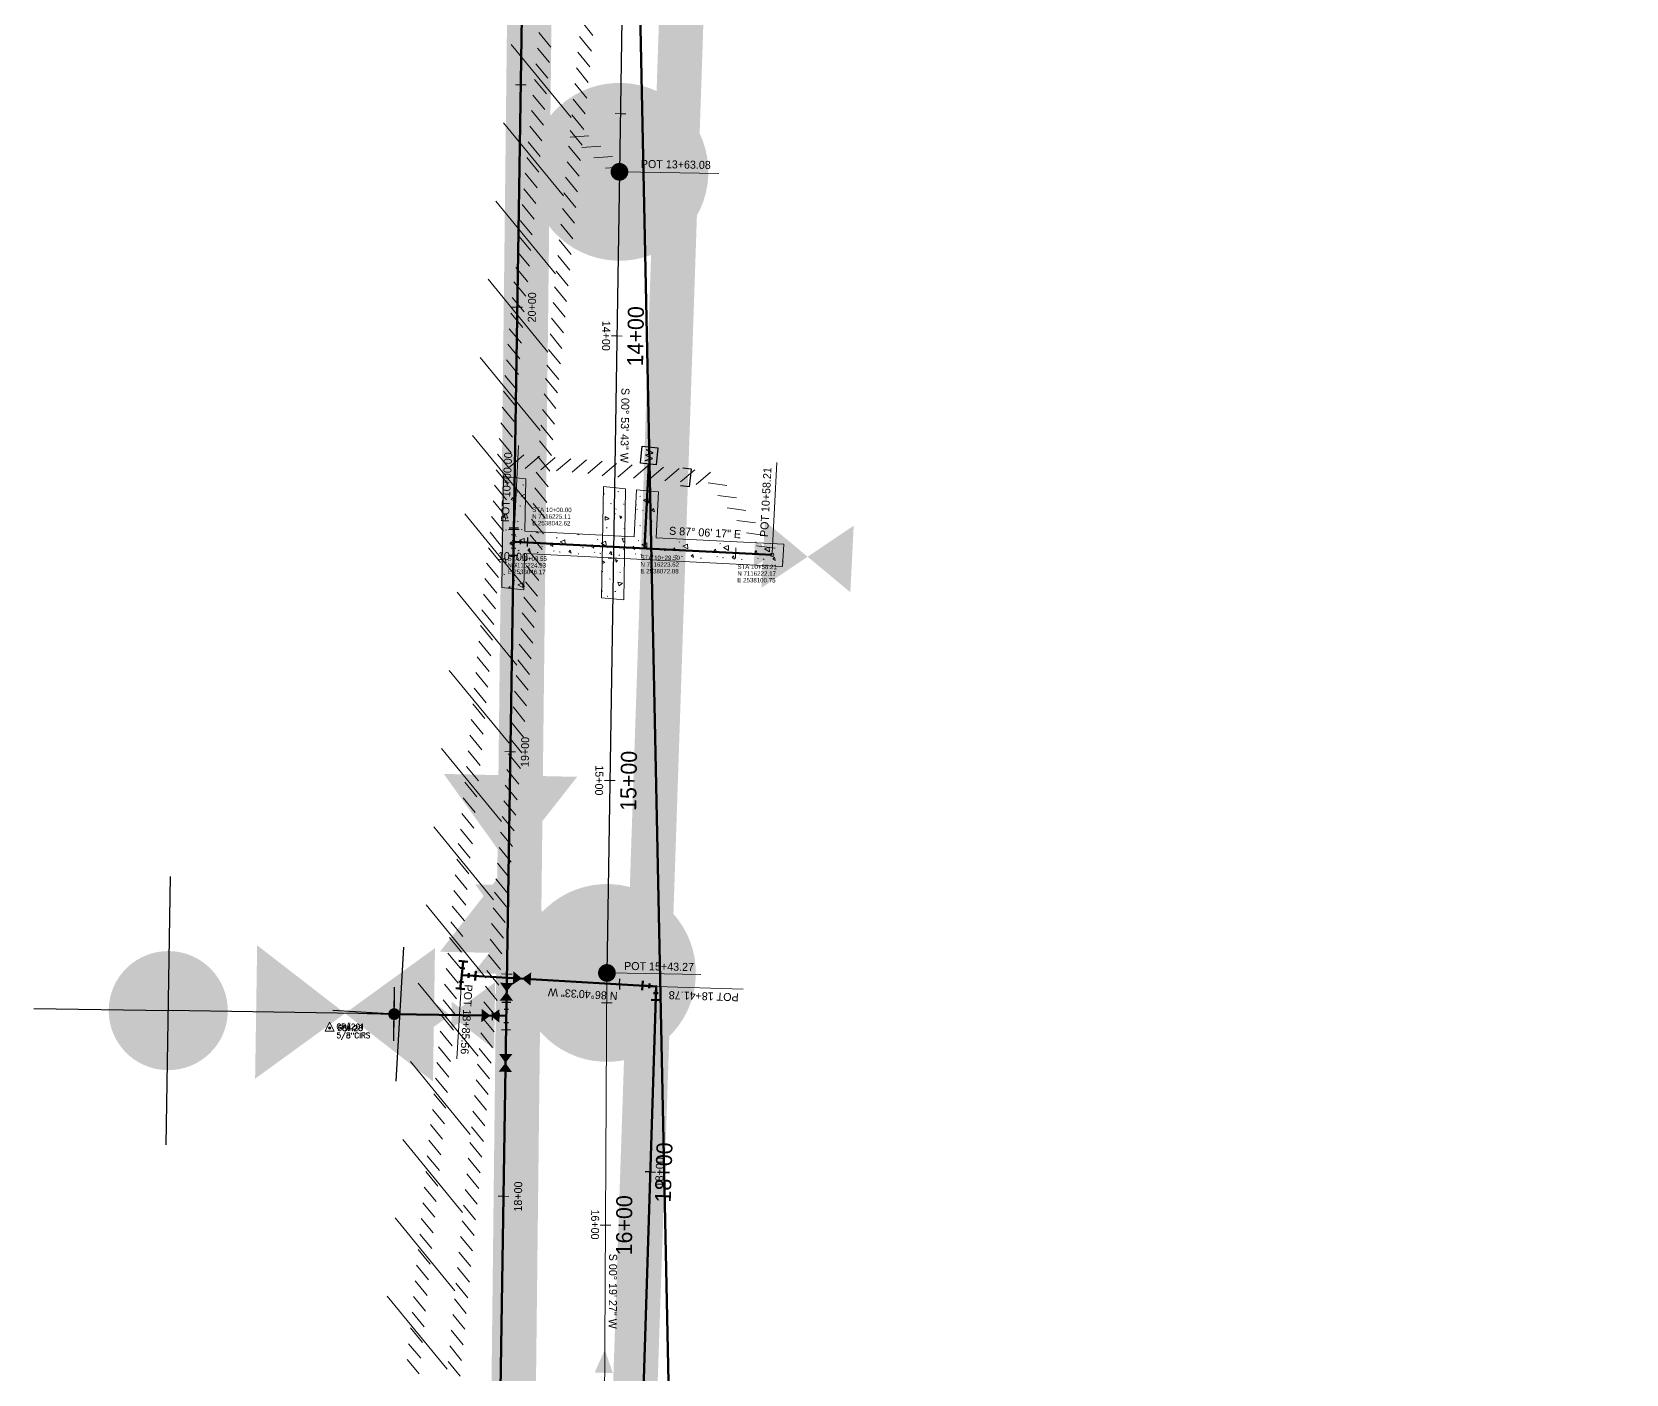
# Model space of a CAD drawing. Extents: x 2536931 to 2538613, y 7112513 to 7131087.
# Drawn here: x 2537934.3 to 2538292.8, y 7116037.9 to 7116339.8 of the extents above; entities that cross this region are included whole.
import ezdxf
from ezdxf.enums import TextEntityAlignment as Align

# ---------------------------------------------------------------- set-up
doc = ezdxf.new("R2010")
doc.units = 0
doc.header["$MEASUREMENT"] = 0
doc.linetypes.add('DGN Style 4', pattern=[1.524744, 0.762372, -0.381186, 0, -0.381186])
for name, color, linetype, lineweight in [('C-FIRE-HYDT-100SCALE', 7, 'Continuous', 30), ('C-FIRE-HYDT-200SCALE', 3, 'Continuous', 30), ('C-FIRE-HYDT-20SCALE', 30, 'Continuous', 30), ('C-FIRE-HYDT-40SCALE', 1, 'Continuous', 30), ('C-PVMT-CONC-REPAIR', 7, 'Continuous', 0), ('C-SSWR-MHOL-200SCALE', 6, 'Continuous', 30), ('C-SSWR-MHOL-20SCALE', 6, 'Continuous', 30), ('C-SSWR-MHOL-40SCALE', 6, 'Continuous', 30), ('C-SSWR-UGND', 1, 'Continuous', 30), ('C-SSWR-UGND-ABAN-20SCALE', 7, 'Continuous', 13), ('C-WATR-INST-100SCALE', 7, 'Continuous', 30), ('C-WATR-INST-200SCALE', 3, 'Continuous', 30), ('C-WATR-INST-20SCALE', 30, 'Continuous', 30), ('C-WATR-INST-40SCALE', 1, 'Continuous', 30), ('C-WATR-UGND', 4, 'Continuous', 53), ('C-WATR-UGND-ABANDON-100', 7, 'Continuous', 13), ('C-WATR-UGND-ABANDON-20', 7, 'Continuous', 13), ('CONCRETE REPAIR', 7, 'Continuous', 13), ('D_ALIGN_WL_20_SCALE', 7, 'Continuous', 30), ('D_ALIGN_WL_40_SCALE', 7, 'Continuous', 30), ('D_ALIGN_WL_POT_20_SCALE', 7, 'Continuous', 0), ('distance', 54, 'Continuous', 0), ('PT', 7, 'Continuous', 0), ('PTELEV', 5, 'Continuous', 0), ('V-CTRL', 2, 'Continuous', 0), ('V-CTRL-DESC', 54, 'Continuous', 0)]:
    doc.layers.add(name, color=color, linetype=linetype, lineweight=lineweight)
doc.layers.add('C-SSWR-UGND-OLD', color=1, linetype='Continuous', lineweight=53, plot=False)
doc.layers.add('C-WATR-UGND-OLD', color=56, linetype='Continuous', lineweight=53, plot=False)
doc.styles.add('Outline', font='simplex.shx', dxfattribs={"height": 0.09})
doc.styles.add('PTXT', font='romans.shx')
doc.styles.add('ROMANS', font='romans.shx')
doc.styles.add('Style-BRIDGE', font='BRIDGE.shx')
doc.styles.add('Style-DEFAULT', font='DEFAULT.shx')

# ---------------------------------------------------------------- blocks, each defined once
blk = doc.blocks.new('CP')
blk.add_hatch(color=256).paths.add_polyline_path([(-0.013, 0, 1), (0.013, 0, 1)])
at = {"linetype": 'Continuous'}
for p, q in [((-0.05, -0.033), (0, 0.067)), ((0, 0.067), (0.05, -0.033)), ((0.05, -0.033), (-0.05, -0.033))]:
    blk.add_line(p, q, dxfattribs=at)
blk.add_circle((0, 0), 0.0125)
blk = doc.blocks.new('WVP40SC_3')
at = {"layer": 'C-WATR-UGND-OLD', "extrusion": (0, 0, -1)}
blk.add_solid([(4, -3), (4, 3), (0, 0)], dxfattribs=at)
at = {"layer": 'C-WATR-UGND-OLD'}
blk.add_solid([(0, 0), (4, -3), (4, 3)], dxfattribs=at)
blk = doc.blocks.new('*U48')
at = {"layer": 'C-WATR-UGND-OLD'}
for p, q in [((-1.58, 3.18), (0.46, 2.96)), ((-1.22, -3.07), (-0.89, 0)), ((-0.56, 3.07), (-0.89, 0)), ((2.19, -0.18), (-0.89, 0)), ((2.25, 0.85), (2.13, -1.21)), ((-0.2, -3.18), (-2.25, -2.96))]:
    blk.add_line(p, q, dxfattribs=at)
blk = doc.blocks.new('*U49')
at = {"layer": 'C-WATR-UGND-OLD'}
for p, q in [((-0.79, 1.59), (0.23, 1.48)), ((-0.61, -1.53), (-0.45, 0)), ((-0.28, 1.53), (-0.45, 0)), ((1.09, -0.09), (-0.45, 0)), ((1.12, 0.42), (1.06, -0.6)), ((-0.1, -1.59), (-1.12, -1.48))]:
    blk.add_line(p, q, dxfattribs=at)
blk = doc.blocks.new('FHP40SC')
at = {"layer": 'C-FIRE-HYDT-40SCALE'}
h = blk.add_hatch(color=256, dxfattribs=at)
edge = h.paths.add_edge_path()
edge.add_arc((0, 0), 2.68, 0.0002, 360.0002)
for p, q in [((0, 6.04), (0, 0)), ((-6.04, 0), (6.04, 0))]:
    blk.add_line(p, q, dxfattribs=at)
blk = doc.blocks.new('WVP40SC_1')
at = {"layer": 'C-WATR-INST-20SCALE', "extrusion": (0, 0, -1)}
blk.add_solid([(4, -3), (4, 3), (0, 0)], dxfattribs=at)
at = {"layer": 'C-WATR-INST-20SCALE'}
blk.add_solid([(0, 0), (4, -3), (4, 3)], dxfattribs=at)
blk = doc.blocks.new('FHP40SC_4')
at = {"layer": 'C-FIRE-HYDT-100SCALE'}
h = blk.add_hatch(color=256, dxfattribs=at)
edge = h.paths.add_edge_path()
edge.add_arc((0, 0), 2.68, 0.0002, 360.0002)
for p, q in [((0, 6.04), (0, 0)), ((-6.04, 0), (6.04, 0))]:
    blk.add_line(p, q, dxfattribs=at)
blk = doc.blocks.new('WVP40SC_8')
at = {"layer": 'C-WATR-INST-100SCALE', "extrusion": (0, 0, -1)}
blk.add_solid([(4, -3), (4, 3), (0, 0)], dxfattribs=at)
at = {"layer": 'C-WATR-INST-100SCALE'}
blk.add_solid([(0, 0), (4, -3), (4, 3)], dxfattribs=at)
blk = doc.blocks.new('FHP40SC_1')
at = {"layer": 'C-FIRE-HYDT-20SCALE'}
h = blk.add_hatch(color=256, dxfattribs=at)
edge = h.paths.add_edge_path()
edge.add_arc((0, 0), 2.68, 0.00017, 360.00017)
for p, q in [((0, 6.04), (0, 0)), ((-6.04, 0), (6.04, 0))]:
    blk.add_line(p, q, dxfattribs=at)
blk = doc.blocks.new('*U76')
at = {"layer": 'C-WATR-INST-20SCALE'}
for p, q in [((0, -0.76), (0.05, 0.78)), ((0.51, -0.78), (-0.51, -0.75))]:
    blk.add_line(p, q, dxfattribs=at)
blk = doc.blocks.new('*U77')
at = {"layer": 'C-WATR-INST-20SCALE'}
for p, q in [((-0.51, 0.78), (0.51, 0.75)), ((0, 0.76), (-0.05, -0.78))]:
    blk.add_line(p, q, dxfattribs=at)
blk = doc.blocks.new('*U75')
at = {"layer": 'C-WATR-INST-20SCALE'}
for p, q in [((-1.05, -0.49), (-1.03, 0.54)), ((-1.04, 0.03), (0.51, 0))]:
    blk.add_line(p, q, dxfattribs=at)
at = {"layer": 'C-WATR-INST-20SCALE', "rotation": 0.8661534791902966}
for name, p in [('*U76', (0.47, -0.78)), ('*U77', (0.54, 0.78))]:
    blk.add_blockref(name, p, dxfattribs=at)
blk = doc.blocks.new('*U78')
at = {"layer": 'C-WATR-INST-20SCALE'}
for p, q in [((-1.01, 1.55), (0.01, 1.54)), ((-0.5, 1.55), (-0.52, -0.06)), ((1.06, 0.39), (0.99, -0.62)), ((-0.03, -1.55), (-1.06, -1.53)), ((-0.55, -1.54), (-0.52, -0.06)), ((1.02, -0.14), (-0.52, -0.06))]:
    blk.add_line(p, q, dxfattribs=at)
blk = doc.blocks.new('WVP40SC_2')
at = {"layer": 'C-WATR-INST-200SCALE', "extrusion": (0, 0, -1)}
blk.add_solid([(4, -3), (4, 3), (0, 0)], dxfattribs=at)
at = {"layer": 'C-WATR-INST-200SCALE'}
blk.add_solid([(0, 0), (4, -3), (4, 3)], dxfattribs=at)
blk = doc.blocks.new('FHP40SC_3')
at = {"layer": 'C-FIRE-HYDT-200SCALE'}
h = blk.add_hatch(color=256, dxfattribs=at)
edge = h.paths.add_edge_path()
edge.add_arc((0, 0), 2.679, 0.00017, 360.00017)
for p, q in [((0, 6.04), (0, 0)), ((-6.04, 0), (6.04, 0))]:
    blk.add_line(p, q, dxfattribs=at)
blk = doc.blocks.new('WVP40SC')
at = {"layer": 'C-WATR-INST-40SCALE', "extrusion": (0, 0, -1)}
blk.add_solid([(4, -3), (4, 3), (0, 0)], dxfattribs=at)
at = {"layer": 'C-WATR-INST-40SCALE'}
blk.add_solid([(0, 0), (4, -3), (4, 3)], dxfattribs=at)
blk = doc.blocks.new('GPKLBL_67')
at = {"color": 1, "linetype": 'Continuous', "lineweight": 0, "insert": (2.08, 2.14), "char_height": 1, "attachment_point": 1, "rotation": 89.6759, "line_spacing_factor": 0.9, "style": 'Style-DEFAULT'}
blk.add_mtext('STA 10+00.00\\PN 7116225.11\\PE 2538042.62', dxfattribs=at)
blk = doc.blocks.new('GPKLBL_68')
at = {"color": 1, "linetype": 'Continuous', "lineweight": 0, "insert": (-0.11, -13.1), "char_height": 1, "attachment_point": 1, "rotation": 89.6759, "line_spacing_factor": 0.9, "style": 'Style-DEFAULT'}
blk.add_mtext('STA 10+29.50\\PN 7116223.62\\PE 2538072.08', dxfattribs=at)
blk = doc.blocks.new('GPKLBL_69')
at = {"color": 1, "linetype": 'Continuous', "lineweight": 0, "insert": (-2.47, -14.4), "char_height": 1, "attachment_point": 1, "rotation": 89.6759, "line_spacing_factor": 0.9, "style": 'Style-DEFAULT'}
blk.add_mtext('STA 10+58.21\\PN 7116222.17\\PE 2538100.75', dxfattribs=at)
blk = doc.blocks.new('GPKLBL_70')
at = {"color": 1, "linetype": 'Continuous', "lineweight": 0, "insert": (4.74, -11.59), "char_height": 1, "attachment_point": 1, "rotation": 89.6759, "line_spacing_factor": 0.9, "style": 'Style-DEFAULT'}
blk.add_mtext('STA 10+03.55\\PN 7116224.93\\PE 2538046.17', dxfattribs=at)
blk = doc.blocks.new('WMP20SC new')
at = {"layer": 'C-WATR-INST-20SCALE', "lineweight": 30, "flags": 128}
blk.add_lwpolyline([(-1.92, 1.77), (1.92, 1.77), (1.92, -1.77), (-1.92, -1.77)], close=True, dxfattribs=at)
at = {"layer": 'C-WATR-INST-20SCALE', "color": 7, "linetype": 'Continuous', "lineweight": 30, "insert": (0, 0), "char_height": 1.71, "attachment_point": 5, "line_spacing_factor": 0.722892, "style": 'Outline'}
blk.add_mtext('\\FBRIDGE.shx;\\W1.315789x;W', dxfattribs=at)
blk = doc.blocks.new('WVP40SC_7')
at = {"layer": 'C-WATR-INST-100SCALE', "extrusion": (0, 0, -1)}
blk.add_solid([(4, -3), (4, 3), (0, 0)], dxfattribs=at)
at = {"layer": 'C-WATR-INST-100SCALE'}
blk.add_solid([(0, 0), (4, -3), (4, 3)], dxfattribs=at)
blk = doc.blocks.new('*U70')
at = {"layer": 'C-WATR-INST-20SCALE'}
for p, q in [((-1.87, 1.23), (-2.1, -0.76)), ((2.1, 0.76), (-1.87, 1.23)), ((2.1, 0.76), (1.87, -1.23))]:
    blk.add_line(p, q, dxfattribs=at)

msp = doc.modelspace()

# ---------------------------------------------------------------- hatches: boundary and pattern name
at = {"layer": 'C-PVMT-CONC-REPAIR', "lineweight": 0}
h = msp.add_hatch(dxfattribs=at)
h.set_pattern_fill('CONCRT', style=0)
h.set_pattern_definition([(328.353, (2538068.1838, 7116218.4497), (-41.09917, 23.8439), [0.5131, -66.8511]), (227.502, (2538068.6206, 7116218.1805), (48.78138, 54.70131), [0.4588, -85.9072]), (102.089, (2538068.3106, 7116217.8422), (-5.723117, 30.295973), [0.62056, -113.271]), (346.296, (2538066.0351, 7116216.0303), (-8.603945, 0.84152), [1.0675, -68.7925]), (217.973, (2538067.0722, 7116215.7774), (46.86083, 35.06501), [0.9491, -70.6292]), (109.9616, (2538066.324, 7116215.1934), (-34.37724, 92.570958), [0.86697, -119.4077]), (326.9985, (2538070.84944, 7116220.1444), (-73.5944, 46.846278), [1.06754, -106.0586]), (198.948, (2538071.7447, 7116219.563), (18.16817, 8.13511), [0.9594, -46.5556]), (89.422, (2538070.8373, 7116219.2514), (0.960276, 9.81815), [0.87464, -98.1534]), (207.521, (2538069.7, 7116215.4238), (45.900553, 25.24686), [0.13345, -72.1103]), (329.88, (2538071.1, 7116213.205), (-16.24761, 11.50119), [0.1822, -47.3328]), (329.88, (2538064.145, 7116216.785), (-16.24761, 11.50119), [0.1822, -47.3328]), (329.88, (2538066.4447, 7116218.2517), (-16.24761, 11.50119), [0.1822, -47.3328]), (180.924, (2538065.554, 7116213.9193), (78.39578, 2.24448), [0.1675, -86.84355]), (329.88, (2538071.1034, 7116217.6101), (-16.24761, 11.50119), [0.1822, -47.3328]), (329.88, (2538067.4733, 7116220.9765), (-16.24761, 11.50119), [0.1822, -47.3328]), (328.353, (2538065.5364, 7116221.1287), (-41.09917, 23.8439), [0.5131, -66.8511]), (227.502, (2538065.9732, 7116220.8595), (48.78138, 54.70131), [0.4588, -85.9072]), (102.089, (2538065.6632, 7116220.52126), (-5.723117, 30.295973), [0.62056, -113.271]), (328.353, (2538069.0321, 7116213.5373), (-41.09917, 23.8439), [0.5131, -66.8511]), (227.502, (2538069.4689, 7116213.2681), (48.78138, 54.70131), [0.4588, -85.9072]), (102.0892, (2538069.1589, 7116212.92984), (-5.723117, 30.295973), [0.62056, -113.271]), (207.521, (2538073.1722, 7116220.7353), (45.90055, 25.24686), [0.1334, -72.1103]), (207.521, (2538072.3587, 7116211.985), (45.900553, 25.24686), [0.13345, -72.1103])])
h.paths.add_polyline_path([(2538067.81, 7116237.04), (2538062.81, 7116237.53), (2538062.42, 7116212.5), (2538067.42, 7116212.04)])
at = {"layer": 'C-SSWR-MHOL-200SCALE'}
h = msp.add_hatch(color=256, dxfattribs=at)
edge = h.paths.add_edge_path()
edge.add_arc((2538066.42, 7116308.32), 20, 87.5172, 447.5172)
h = msp.add_hatch(color=256, dxfattribs=at)
edge = h.paths.add_edge_path()
edge.add_arc((2538063.61, 7116128.14), 20, 87.5172, 447.5172)
at = {"layer": 'C-SSWR-MHOL-20SCALE'}
h = msp.add_hatch(color=256, dxfattribs=at)
edge = h.paths.add_edge_path()
edge.add_arc((2538066.42, 7116308.32), 2, 87.5172, 447.5172)
h = msp.add_hatch(color=256, dxfattribs=at)
edge = h.paths.add_edge_path()
edge.add_arc((2538063.61, 7116128.14), 2, 87.5172, 447.5172)
at = {"layer": 'C-SSWR-MHOL-40SCALE'}
h = msp.add_hatch(color=256, dxfattribs=at)
edge = h.paths.add_edge_path()
edge.add_arc((2538066.42, 7116308.32), 4, 87.5172, 447.5172)
h = msp.add_hatch(color=256, dxfattribs=at)
edge = h.paths.add_edge_path()
edge.add_arc((2538063.61, 7116128.14), 4, 87.5172, 447.5172)
at = {"layer": 'CONCRETE REPAIR', "lineweight": 0}
h = msp.add_hatch(dxfattribs=at)
h.set_pattern_fill('CONCR2', color=256, style=0)
h.set_pattern_definition([(152.1684, (2538057.2737, 7116226.6828), (18.012954, -10.640922), [0.61556, -91.2449]), (51.0473, (2538056.72937, 7116226.9702), (-48.025643, -58.344975), [0.55305, -137.0636]), (-74.9896, (2538057.077, 7116227.4003), (-0.35215, -9.9938), [0.7439, -30.6316]), (170.2348, (2538059.6664, 7116229.741), (63.92571, -12.258733), [1.2809, -72.9022]), (42.0332, (2538058.40406, 7116229.9582), (-9.534699, -9.670235), [1.1455, -113.9125]), (-67.343, (2538059.255, 7116230.725), (8.8304, -10.31736), [1.0448, -20.9648]), (149.428, (2538054.2076, 7116224.454), (8.8304, -10.31736), [1.281, -19.6402]), (21.5073, (2538053.1047, 7116225.1054), (-27.8998, -9.02311), [1.1313, -48.9746]), (-87.2433, (2538054.1572, 7116225.5202), (5.661073, -100.261539), [1.0453, -109.3378]), (31.1268, (2538055.2318, 7116230.1936), (-28.25195, -19.01691), [0.1601, -54.7088]), (154.4566, (2538053.3893, 7116232.7464), (27.195506, -10.964484), [0.2189, -49.887]), (154.4566, (2538061.9865, 7116228.978), (27.195506, -10.964484), [0.2187, -49.8872]), (154.4566, (2538059.342, 7116227.0497), (27.195506, -10.964484), [0.2189, -49.887]), (4.1932, (2538057.4393, 7116232.3615), (9.182551, -0.323562), [0.201, -92.2241]), (154.4566, (2538053.7142, 7116227.4702), (27.195506, -10.964484), [0.2187, -49.8872]), (154.4566, (2538058.3134, 7116223.7096), (27.195506, -10.964484), [0.2188, -49.8871]), (152.1684, (2538060.6445, 7116223.6717), (18.012954, -10.640922), [0.6157, -91.24476]), (51.0473, (2538060.1001, 7116223.9592), (-48.025643, -58.344975), [0.55327, -137.06337]), (-74.9896, (2538060.448, 7116224.3894), (-0.35215, -9.9938), [0.7441, -30.6314]), (152.1684, (2538055.8908, 7116232.5029), (18.012954, -10.640922), [0.61556, -91.2449]), (51.0473, (2538055.34646, 7116232.79026), (-48.025643, -58.344975), [0.55305, -137.0636]), (-74.9896, (2538055.6941, 7116233.2204), (-0.35215, -9.9938), [0.7439, -30.6316]), (31.1268, (2538061.4333, 7116225.6174), (-28.25195, -19.01691), [0.1601, -54.7088]), (32.206, (2538061.1155, 7116232.6425), (-28.25195, -19.016909), [0.16024, -88.7393])])
h.paths.add_polyline_path([(2538074.7, 7116225.99), (2538075.23, 7116236.31), (2538070.24, 7116236.8), (2538069.71, 7116226.24), (2538045.16, 7116227.49), (2538045.34, 7116239.29), (2538040.35, 7116239.81), (2538039.96, 7116214.86), (2538044.95, 7116214.33), (2538045.08, 7116222.48), (2538103.12, 7116219.55), (2538103.37, 7116224.54)])

# ---------------------------------------------------------------- linework, layer by layer
at = {"layer": 'C-PVMT-CONC-REPAIR', "color": 7, "lineweight": 13, "flags": 128}
msp.add_lwpolyline([(2538067.81, 7116237.04), (2538067.42, 7116212.04), (2538062.42, 7116212.5), (2538062.81, 7116237.53)], close=True, dxfattribs=at)
at = {"layer": 'C-SSWR-UGND'}
for p, q in [((2538067.38, 7116369.96), (2538066.42, 7116308.32)), ((2538066.42, 7116308.32), (2538063.61, 7116128.14))]:
    msp.add_line(p, q, dxfattribs=at)
at = {"layer": 'C-SSWR-UGND', "lineweight": 13}
msp.add_line((2538062.62, 7115954.13), (2538063.61, 7116128.14), dxfattribs=at)
at = {"layer": 'C-SSWR-UGND'}
for points in [[(2538068.25, 7116295.77), (2538066.31, 7116301), (2538064.14, 7116295.86)], [(2538064.97, 7116038.13), (2538063.13, 7116043.39), (2538060.86, 7116038.29)]]:
    msp.add_solid(points, dxfattribs=at)
at = {"layer": 'C-SSWR-UGND-ABAN-20SCALE', "linetype": 'Continuous'}
for p, q in [((2538057.78, 7116342.26), (2538060.47, 7116338.98)), ((2538057.43, 7116338.74), (2538060.12, 7116335.46)), ((2538057.08, 7116335.22), (2538059.77, 7116331.94)), ((2538056.73, 7116331.71), (2538059.42, 7116328.42)), ((2538056.38, 7116328.19), (2538059.07, 7116324.91)), ((2538056.04, 7116324.67), (2538058.73, 7116321.39)), ((2538055.69, 7116321.15), (2538058.38, 7116317.87)), ((2538055.33, 7116316.13), (2538059.56, 7116316.41)), ((2538055.34, 7116317.63), (2538058.03, 7116314.35)), ((2538054.99, 7116314.11), (2538057.68, 7116310.83)), ((2538057.99, 7116313.8), (2538062.22, 7116314.08)), ((2538060.64, 7116311.47), (2538064.88, 7116311.75)), ((2538054.64, 7116310.6), (2538057.33, 7116307.31)), ((2538063.3, 7116309.14), (2538067.54, 7116309.42)), ((2538054.29, 7116307.08), (2538056.98, 7116303.8)), ((2538053.94, 7116303.56), (2538056.63, 7116300.28)), ((2538053.6, 7116300.04), (2538056.28, 7116296.76)), ((2538053.25, 7116296.52), (2538055.94, 7116293.24)), ((2538052.9, 7116293), (2538055.59, 7116289.72)), ((2538052.55, 7116289.49), (2538055.24, 7116286.2)), ((2538052.2, 7116285.97), (2538054.89, 7116282.69)), ((2538051.85, 7116282.45), (2538054.54, 7116279.17)), ((2538051.5, 7116278.93), (2538054.19, 7116275.65)), ((2538051.16, 7116275.41), (2538053.84, 7116272.13)), ((2538050.81, 7116271.89), (2538053.5, 7116268.61)), ((2538050.46, 7116268.38), (2538053.15, 7116265.1)), ((2538049.81, 7116261.87), (2538052.5, 7116258.59)), ((2538050.11, 7116264.86), (2538052.8, 7116261.58)), ((2538049.46, 7116258.35), (2538052.15, 7116255.07)), ((2538049.12, 7116254.84), (2538051.81, 7116251.55)), ((2538048.77, 7116251.32), (2538051.46, 7116248.04)), ((2538048.42, 7116247.8), (2538051.11, 7116244.52)), ((2538048.07, 7116244.28), (2538050.76, 7116241)), ((2538047.72, 7116240.76), (2538050.41, 7116237.48)), ((2538047.37, 7116237.24), (2538050.06, 7116233.96)), ((2538047.02, 7116233.73), (2538049.71, 7116230.44)), ((2538046.68, 7116230.21), (2538049.37, 7116226.93)), ((2538046.33, 7116226.69), (2538049.02, 7116223.41)), ((2538045.98, 7116223.17), (2538048.67, 7116219.89)), ((2538045.63, 7116219.65), (2538048.32, 7116216.37)), ((2538045.28, 7116216.13), (2538047.97, 7116212.85)), ((2538044.93, 7116212.62), (2538047.62, 7116209.33)), ((2538044.58, 7116209.1), (2538047.27, 7116205.82)), ((2538044.24, 7116205.58), (2538046.93, 7116202.3)), ((2538043.89, 7116202.06), (2538046.58, 7116198.78)), ((2538043.54, 7116198.54), (2538046.23, 7116195.26)), ((2538043.19, 7116195.02), (2538045.88, 7116191.74)), ((2538042.84, 7116191.51), (2538045.53, 7116188.22)), ((2538042.49, 7116187.99), (2538045.18, 7116184.71)), ((2538042.14, 7116184.47), (2538044.83, 7116181.19)), ((2538041.8, 7116180.95), (2538044.49, 7116177.67)), ((2538041.45, 7116177.43), (2538044.14, 7116174.15)), ((2538041.1, 7116173.91), (2538043.79, 7116170.63)), ((2538040.75, 7116170.4), (2538043.44, 7116167.11)), ((2538040.4, 7116166.88), (2538043.09, 7116163.6)), ((2538040.05, 7116163.36), (2538042.74, 7116160.08)), ((2538039.7, 7116159.84), (2538042.39, 7116156.56)), ((2538039.36, 7116156.32), (2538042.05, 7116153.04)), ((2538039.01, 7116152.8), (2538041.7, 7116149.52)), ((2538038.66, 7116149.29), (2538041.35, 7116146.01)), ((2538038.36, 7116146.3), (2538041.05, 7116143.02)), ((2538038.01, 7116142.78), (2538040.7, 7116139.5)), ((2538037.67, 7116139.26), (2538040.35, 7116135.98)), ((2538037.32, 7116135.75), (2538040.01, 7116132.46)), ((2538036.62, 7116128.71), (2538039.31, 7116125.43)), ((2538036.97, 7116132.23), (2538039.66, 7116128.95)), ((2538036.27, 7116125.19), (2538038.96, 7116121.91)), ((2538035.92, 7116121.67), (2538038.61, 7116118.39)), ((2538035.57, 7116118.15), (2538038.26, 7116114.87)), ((2538035.23, 7116114.64), (2538037.91, 7116111.35)), ((2538034.88, 7116111.12), (2538037.57, 7116107.84)), ((2538034.53, 7116107.6), (2538037.22, 7116104.32)), ((2538034.18, 7116104.08), (2538036.87, 7116100.8)), ((2538033.83, 7116100.56), (2538036.52, 7116097.28)), ((2538033.48, 7116097.04), (2538036.17, 7116093.76)), ((2538033.13, 7116093.53), (2538035.82, 7116090.24)), ((2538032.78, 7116090.01), (2538035.47, 7116086.73)), ((2538032.44, 7116086.49), (2538035.13, 7116083.21)), ((2538032.09, 7116082.97), (2538034.78, 7116079.69)), ((2538031.74, 7116079.45), (2538034.43, 7116076.17)), ((2538031.39, 7116075.93), (2538034.08, 7116072.65)), ((2538031.04, 7116072.42), (2538033.73, 7116069.13)), ((2538030.69, 7116068.9), (2538033.38, 7116065.62)), ((2538030.34, 7116065.38), (2538033.03, 7116062.1)), ((2538030, 7116061.86), (2538032.69, 7116058.58)), ((2538029.65, 7116058.34), (2538032.34, 7116055.06)), ((2538029.3, 7116054.82), (2538031.99, 7116051.54)), ((2538028.95, 7116051.31), (2538031.64, 7116048.03)), ((2538028.6, 7116047.79), (2538031.29, 7116044.51)), ((2538028.25, 7116044.27), (2538030.94, 7116040.99)), ((2538027.9, 7116040.75), (2538030.59, 7116037.47))]:
    msp.add_line(p, q, dxfattribs=at)
at = {"layer": 'C-SSWR-UGND-OLD', "flags": 128}
msp.add_lwpolyline([(2538077.77, 7116021.64), (2538070.55, 7116369.76)], dxfattribs=at)
at = {"layer": 'C-WATR-INST-200SCALE'}
msp.add_line((2538040.95, 7116118.48), (2537964.96, 7116119.67), dxfattribs=at)
at = {"layer": 'C-WATR-INST-40SCALE'}
for p, q in [((2538043.69, 7116228.18), (2538041.64, 7116228.21)), ((2538042.67, 7116228.2), (2538042.62, 7116225.11)), ((2538045.72, 7116226.09), (2538045.69, 7116224.03)), ((2538043.6, 7116222.01), (2538041.54, 7116222.04)), ((2538042.57, 7116222.02), (2538042.62, 7116225.11)), ((2538045.7, 7116225.06), (2538042.62, 7116225.11)), ((2538039.97, 7116121.59), (2538042.03, 7116121.55)), ((2538041, 7116121.57), (2538040.95, 7116118.48)), ((2538037.85, 7116117.5), (2538037.88, 7116119.56)), ((2538037.87, 7116118.53), (2538040.95, 7116118.48)), ((2538040.9, 7116115.4), (2538040.95, 7116118.48)), ((2538039.88, 7116115.41), (2538041.93, 7116115.38))]:
    msp.add_line(p, q, dxfattribs=at)
at = {"layer": 'C-WATR-UGND'}
for p, q in [((2538036.31, 7115821.35), (2538047.22, 7116519.89)), ((2538073.04, 7116242.61), (2538072.08, 7116223.62)), ((2538042.62, 7116225.11), (2538100.75, 7116222.17)), ((2538015.76, 7116118.88), (2538040.95, 7116118.48))]:
    msp.add_line(p, q, dxfattribs=at)
at = {"layer": 'C-WATR-UGND-ABANDON-100'}
for p, q in [((2538055.55, 7116320.53), (2538042.1, 7116336.93)), ((2538053.81, 7116302.94), (2538040.36, 7116319.34)), ((2538052.06, 7116285.34), (2538038.61, 7116301.75)), ((2538050.32, 7116267.75), (2538036.87, 7116284.16)), ((2538048.58, 7116250.16), (2538035.13, 7116266.57)), ((2538046.84, 7116232.57), (2538033.39, 7116248.98)), ((2538045.09, 7116214.98), (2538031.64, 7116231.38)), ((2538043.35, 7116197.39), (2538029.9, 7116213.79)), ((2538041.61, 7116179.79), (2538028.16, 7116196.2)), ((2538039.87, 7116162.2), (2538026.42, 7116178.61)), ((2538038.12, 7116144.61), (2538024.67, 7116161.02)), ((2538036.38, 7116127.02), (2538022.93, 7116143.43)), ((2538034.64, 7116109.43), (2538021.19, 7116125.83)), ((2538032.89, 7116091.84), (2538019.45, 7116108.24)), ((2538031.15, 7116074.25), (2538017.7, 7116090.65)), ((2538029.41, 7116056.65), (2538015.96, 7116073.06)), ((2538027.67, 7116039.06), (2538014.22, 7116055.47))]:
    msp.add_line(p, q, dxfattribs=at)
at = {"layer": 'C-WATR-UGND-ABANDON-20', "linetype": 'Continuous'}
for p, q in [((2538048.33, 7116339.67), (2538051.02, 7116336.39)), ((2538047.98, 7116336.15), (2538050.68, 7116332.87)), ((2538047.64, 7116332.63), (2538050.34, 7116329.36)), ((2538047.3, 7116329.11), (2538049.99, 7116325.84)), ((2538046.96, 7116325.59), (2538049.65, 7116322.32)), ((2538046.61, 7116322.08), (2538049.31, 7116318.8)), ((2538046.27, 7116318.56), (2538048.96, 7116315.28)), ((2538045.93, 7116315.04), (2538048.62, 7116311.76)), ((2538045.24, 7116308), (2538047.94, 7116304.72)), ((2538045.58, 7116311.52), (2538048.28, 7116308.24)), ((2538044.9, 7116304.48), (2538047.59, 7116301.2)), ((2538044.55, 7116300.96), (2538047.25, 7116297.69)), ((2538044.12, 7116297.39), (2538046.83, 7116294.13)), ((2538043.8, 7116293.87), (2538046.5, 7116290.61)), ((2538043.47, 7116290.35), (2538046.18, 7116287.09)), ((2538043.14, 7116286.83), (2538045.85, 7116283.57)), ((2538042.65, 7116283.6), (2538045.36, 7116280.34)), ((2538042.32, 7116280.08), (2538045.03, 7116276.82)), ((2538041.99, 7116276.56), (2538044.7, 7116273.29)), ((2538041.66, 7116273.04), (2538044.37, 7116269.77)), ((2538041.34, 7116269.52), (2538044.04, 7116266.25)), ((2538041.01, 7116266), (2538043.72, 7116262.73)), ((2538040.68, 7116262.48), (2538043.39, 7116259.21)), ((2538040.35, 7116258.96), (2538043.06, 7116255.69)), ((2538040.06, 7116255.41), (2538042.76, 7116252.13)), ((2538039.72, 7116251.89), (2538042.41, 7116248.61)), ((2538039.38, 7116248.37), (2538042.07, 7116245.09)), ((2538039.03, 7116244.85), (2538041.73, 7116241.57)), ((2538044.91, 7116244.64), (2538041.68, 7116241.88)), ((2538048.43, 7116244.36), (2538045.21, 7116241.6)), ((2538051.96, 7116244.08), (2538048.73, 7116241.33)), ((2538055.48, 7116243.8), (2538052.26, 7116241.05)), ((2538059.01, 7116243.53), (2538055.78, 7116240.77)), ((2538038.69, 7116241.33), (2538041.38, 7116238.05)), ((2538062.53, 7116243.25), (2538059.31, 7116240.49)), ((2538065.74, 7116242.72), (2538062.51, 7116239.96)), ((2538069.26, 7116242.44), (2538066.04, 7116239.68)), ((2538072.79, 7116242.16), (2538069.56, 7116239.41)), ((2538076.31, 7116241.88), (2538073.09, 7116239.13)), ((2538079.84, 7116241.61), (2538076.61, 7116238.85)), ((2538083.36, 7116241.33), (2538080.14, 7116238.57)), ((2538086.92, 7116240.75), (2538083.69, 7116238)), ((2538038.35, 7116237.81), (2538041.04, 7116234.54)), ((2538090.58, 7116237.78), (2538086.37, 7116238.34)), ((2538038, 7116234.29), (2538040.7, 7116231.02)), ((2538092.73, 7116234.98), (2538088.52, 7116235.53)), ((2538094.88, 7116232.17), (2538090.67, 7116232.73)), ((2538037.66, 7116230.77), (2538040.36, 7116227.5)), ((2538097.03, 7116229.36), (2538092.82, 7116229.92)), ((2538037.32, 7116227.26), (2538040.01, 7116223.98)), ((2538099.18, 7116226.56), (2538094.97, 7116227.11)), ((2538036.98, 7116223.74), (2538039.67, 7116220.46)), ((2538101.42, 7116223.65), (2538097.21, 7116224.2)), ((2538036.52, 7116220.34), (2538039.21, 7116217.06)), ((2538036.18, 7116216.82), (2538038.87, 7116213.54)), ((2538035.83, 7116213.3), (2538038.53, 7116210.02)), ((2538035.49, 7116209.78), (2538038.19, 7116206.5)), ((2538035.15, 7116206.26), (2538037.84, 7116202.99)), ((2538034.8, 7116202.74), (2538037.5, 7116199.47)), ((2538034.46, 7116199.22), (2538037.16, 7116195.95)), ((2538034.12, 7116195.71), (2538036.81, 7116192.43)), ((2538033.78, 7116192.19), (2538036.47, 7116188.91)), ((2538033.43, 7116188.67), (2538036.13, 7116185.39)), ((2538033.09, 7116185.15), (2538035.78, 7116181.87)), ((2538032.75, 7116181.63), (2538035.44, 7116178.35)), ((2538032.4, 7116178.11), (2538035.1, 7116174.83)), ((2538032.06, 7116174.59), (2538034.76, 7116171.32)), ((2538031.63, 7116171.02), (2538034.34, 7116167.76)), ((2538031.3, 7116167.5), (2538034.01, 7116164.24)), ((2538030.97, 7116163.98), (2538033.68, 7116160.72)), ((2538030.65, 7116160.46), (2538033.35, 7116157.2)), ((2538030.15, 7116157.23), (2538032.86, 7116153.97)), ((2538029.83, 7116153.71), (2538032.53, 7116150.45)), ((2538029.17, 7116146.67), (2538031.88, 7116143.4)), ((2538029.5, 7116150.19), (2538032.21, 7116146.92)), ((2538028.84, 7116143.15), (2538031.55, 7116139.88)), ((2538028.51, 7116139.63), (2538031.22, 7116136.36)), ((2538028.19, 7116136.11), (2538030.89, 7116132.84)), ((2538027.86, 7116132.59), (2538030.57, 7116129.32)), ((2538027.45, 7116129.13), (2538030.14, 7116125.85)), ((2538027.11, 7116125.61), (2538029.8, 7116122.33)), ((2538026.76, 7116122.09), (2538029.46, 7116118.81)), ((2538026.42, 7116118.57), (2538029.11, 7116115.29)), ((2538026.08, 7116115.05), (2538028.77, 7116111.77)), ((2538025.73, 7116111.53), (2538028.43, 7116108.26)), ((2538025.39, 7116108.01), (2538028.09, 7116104.74)), ((2538025.05, 7116104.49), (2538027.74, 7116101.22)), ((2538024.71, 7116100.98), (2538027.4, 7116097.7)), ((2538024.36, 7116097.46), (2538027.06, 7116094.18)), ((2538023.91, 7116094.06), (2538026.6, 7116090.78)), ((2538023.56, 7116090.54), (2538026.26, 7116087.26)), ((2538023.22, 7116087.02), (2538025.92, 7116083.74)), ((2538022.88, 7116083.5), (2538025.57, 7116080.22)), ((2538022.54, 7116079.98), (2538025.23, 7116076.71)), ((2538022.19, 7116076.46), (2538024.89, 7116073.19)), ((2538021.85, 7116072.94), (2538024.54, 7116069.67)), ((2538021.51, 7116069.43), (2538024.2, 7116066.15)), ((2538021.16, 7116065.91), (2538023.86, 7116062.63)), ((2538020.82, 7116062.39), (2538023.52, 7116059.11)), ((2538020.48, 7116058.87), (2538023.17, 7116055.59)), ((2538020.13, 7116055.35), (2538022.83, 7116052.07)), ((2538019.79, 7116051.83), (2538022.49, 7116048.55)), ((2538019.45, 7116048.31), (2538022.14, 7116045.04)), ((2538019.02, 7116044.74), (2538021.73, 7116041.48)), ((2538018.69, 7116041.22), (2538021.4, 7116037.96))]:
    msp.add_line(p, q, dxfattribs=at)
at = {"layer": 'C-WATR-UGND-OLD', "color": 56, "linetype": 'Continuous', "lineweight": 13}
for p, q in [((2538030.96, 7116127.47), (2538029.87, 7116108.81)), ((2538094.28, 7116124.52), (2538074.68, 7116125.13))]:
    msp.add_line(p, q, dxfattribs=at)
at = {"layer": 'C-WATR-UGND-OLD'}
for p, q in [((2538074.68, 7116125.13), (2538030.97, 7116127.67)), ((2538074.68, 7116125.13), (2538061.18, 7115695.66)), ((2538071.54, 7116124.29), (2538071.66, 7116126.34)), ((2538071.6, 7116125.31), (2538074.68, 7116125.13)), ((2538073.11, 7116124.71), (2538073.17, 7116125.74)), ((2538073.14, 7116125.22), (2538074.68, 7116125.13)), ((2538074.58, 7116122.05), (2538074.68, 7116125.13)), ((2538074.63, 7116123.59), (2538074.68, 7116125.13)), ((2538075.61, 7116122.02), (2538073.55, 7116122.08)), ((2538075.14, 7116123.58), (2538074.11, 7116123.61))]:
    msp.add_line(p, q, dxfattribs=at)
at = {"layer": 'C-WATR-UGND-OLD', "color": 56, "linetype": 'DGN Style 4', "lineweight": 30}
for p, q in [((2538074.68, 7116125.13), (2538030.97, 7116127.67)), ((2538061.18, 7115695.66), (2538074.68, 7116125.13))]:
    msp.add_line(p, q, dxfattribs=at)
at = {"layer": 'C-WATR-UGND-OLD', "color": 56, "linetype": 'Continuous', "lineweight": 30}
for p, q in [((2538066.47, 7116125.61), (2538066.4, 7116124.41)), ((2538066.47, 7116125.61), (2538066.4, 7116124.41)), ((2538066.47, 7116125.61), (2538066.54, 7116126.81)), ((2538066.47, 7116125.61), (2538066.54, 7116126.81)), ((2538073.36, 7116083.38), (2538072.17, 7116083.41)), ((2538073.36, 7116083.38), (2538072.17, 7116083.41)), ((2538073.36, 7116083.38), (2538074.56, 7116083.34)), ((2538073.36, 7116083.38), (2538074.56, 7116083.34))]:
    msp.add_line(p, q, dxfattribs=at)
at = {"layer": 'C-WATR-UGND-OLD', "color": 56, "linetype": 'Continuous', "lineweight": 13}
for centre in [(2538030.97, 7116127.67), (2538074.68, 7116125.13)]:
    msp.add_circle(centre, 0.2, dxfattribs=at)
at = {"layer": 'CONCRETE REPAIR', "lineweight": 13, "flags": 128}
msp.add_lwpolyline([(2538074.7, 7116225.99), (2538075.23, 7116236.31), (2538070.24, 7116236.8), (2538069.71, 7116226.24), (2538045.16, 7116227.49), (2538045.34, 7116239.29), (2538040.35, 7116239.81), (2538039.96, 7116214.86), (2538044.95, 7116214.33), (2538045.08, 7116222.48), (2538103.12, 7116219.55), (2538103.37, 7116224.54)], close=True, dxfattribs=at)
at = {"layer": 'D_ALIGN_WL_20_SCALE', "color": 2, "lineweight": 13}
for p, q in [((2538044.22, 7116327.88), (2538043.02, 7116327.9)), ((2538044.22, 7116327.88), (2538045.42, 7116327.86)), ((2538043.44, 7116277.88), (2538042.24, 7116277.9)), ((2538043.44, 7116277.88), (2538044.64, 7116277.87)), ((2538042.66, 7116227.89), (2538041.46, 7116227.91)), ((2538042.62, 7116225.11), (2538042.68, 7116226.31)), ((2538042.66, 7116227.89), (2538043.86, 7116227.87)), ((2538042.62, 7116225.11), (2538042.56, 7116223.91)), ((2538092.49, 7116221.39), (2538092.61, 7116223.78)), ((2538041.88, 7116177.9), (2538040.68, 7116177.92)), ((2538041.88, 7116177.9), (2538043.08, 7116177.88)), ((2538041.1, 7116127.9), (2538039.9, 7116127.92)), ((2538041.1, 7116127.9), (2538042.3, 7116127.88)), ((2538040.32, 7116077.91), (2538039.12, 7116077.93)), ((2538040.32, 7116077.91), (2538041.52, 7116077.89))]:
    msp.add_line(p, q, dxfattribs=at)
at = {"layer": 'D_ALIGN_WL_20_SCALE', "color": 2, "linetype": 'Continuous', "lineweight": 13}
for p, q in [((2538066.63, 7116321.39), (2538065.43, 7116321.41)), ((2538066.63, 7116321.39), (2538067.83, 7116321.37)), ((2538065.84, 7116271.4), (2538064.64, 7116271.42)), ((2538065.84, 7116271.4), (2538067.04, 7116271.38)), ((2538065.06, 7116221.4), (2538063.86, 7116221.42)), ((2538065.06, 7116221.4), (2538066.26, 7116221.39)), ((2538064.28, 7116171.41), (2538063.08, 7116171.43)), ((2538064.28, 7116171.41), (2538065.48, 7116171.39)), ((2538063.57, 7116121.42), (2538062.37, 7116121.42)), ((2538063.57, 7116121.42), (2538064.77, 7116121.41)), ((2538063.28, 7116071.42), (2538062.08, 7116071.42)), ((2538063.28, 7116071.42), (2538064.48, 7116071.41))]:
    msp.add_line(p, q, dxfattribs=at)
at = {"layer": 'D_ALIGN_WL_40_SCALE', "color": 1, "lineweight": 13}
for p, q in [((2538066.63, 7116321.39), (2538065.43, 7116321.41)), ((2538066.63, 7116321.39), (2538067.83, 7116321.37)), ((2538065.84, 7116271.4), (2538064.64, 7116271.42)), ((2538065.84, 7116271.4), (2538067.04, 7116271.38)), ((2538065.06, 7116221.4), (2538063.86, 7116221.42)), ((2538065.06, 7116221.4), (2538066.26, 7116221.39)), ((2538064.28, 7116171.41), (2538063.08, 7116171.43)), ((2538064.28, 7116171.41), (2538065.48, 7116171.39)), ((2538063.57, 7116121.42), (2538062.37, 7116121.42)), ((2538063.57, 7116121.42), (2538064.77, 7116121.41)), ((2538063.28, 7116071.42), (2538062.08, 7116071.42)), ((2538063.28, 7116071.42), (2538064.48, 7116071.41))]:
    msp.add_line(p, q, dxfattribs=at)
at = {"layer": 'D_ALIGN_WL_POT_20_SCALE', "color": 2, "linetype": 'Continuous', "lineweight": 13}
for p, q in [((2538066.82, 7116308.31), (2538088.8, 7116307.97)), ((2538064.01, 7116128.14), (2538084.76, 7116127.81))]:
    msp.add_line(p, q, dxfattribs=at)
at = {"layer": 'D_ALIGN_WL_POT_20_SCALE', "color": 2, "lineweight": 13}
for p, q in [((2538042.64, 7116225.51), (2538043.71, 7116246.77)), ((2538100.77, 7116222.57), (2538101.8, 7116242.98))]:
    msp.add_line(p, q, dxfattribs=at)
at = {"layer": 'D_ALIGN_WL_POT_20_SCALE', "color": 2, "linetype": 'Continuous', "lineweight": 13}
for centre in [(2538066.42, 7116308.32), (2538063.61, 7116128.14)]:
    msp.add_circle(centre, 0.4, dxfattribs=at)
at = {"layer": 'D_ALIGN_WL_POT_20_SCALE', "color": 2, "lineweight": 13}
for centre in [(2538042.62, 7116225.11), (2538100.75, 7116222.17)]:
    msp.add_circle(centre, 0.4, dxfattribs=at)
at = {"layer": 'distance', "color": 7, "linetype": 'Continuous', "lineweight": 0, "const_width": 10}
for points in [[(2538091.42, 7116672.65), (2538056.3, 7115628.13), (2538205.25, 7115615.57), (2538287.8, 7115405.72)], [(2537996.33, 7115832.11), (2538040.32, 7115830.98), (2538048.01, 7116506.16)]]:
    msp.add_lwpolyline(points, dxfattribs=at)
at = {"layer": 'PT'}
msp.add_point((2538001.24, 7116115.74, 584.28), dxfattribs=at)

# ---------------------------------------------------------------- block references
at = {"color": 1, "linetype": 'Continuous', "lineweight": 0, "rotation": 270}
for name, p in [('GPKLBL_67', (2538044.67, 7116234.9)), ('GPKLBL_68', (2538084.26, 7116221.92)), ('GPKLBL_70', (2538052.83, 7116226.6)), ('GPKLBL_69', (2538107.35, 7116217.53))]:
    msp.add_blockref(name, p, dxfattribs=at)
at = {"layer": 'C-FIRE-HYDT-100SCALE', "xscale": 2.499999999999999, "yscale": 2.499999999999999, "zscale": 2.499999999999999, "rotation": 86.67578186879136}
msp.add_blockref('FHP40SC_4', (2538017.07, 7116118.86), dxfattribs=at)
at = {"layer": 'C-FIRE-HYDT-200SCALE', "xscale": 5.000000000000001, "yscale": 5.000000000000001, "zscale": 5.000000000000001, "rotation": 89.10379755229572}
msp.add_blockref('FHP40SC_3', (2537964.96, 7116119.67), dxfattribs=at)
at = {"layer": 'C-FIRE-HYDT-20SCALE', "xscale": 0.4999999999999999, "yscale": 0.4999999999999999, "zscale": 0.4999999999999999, "rotation": 88.96843732836679}
msp.add_blockref('FHP40SC_1', (2538015.76, 7116118.88), dxfattribs=at)
at = {"layer": 'C-FIRE-HYDT-40SCALE', "rotation": 88.96824793995629}
msp.add_blockref('FHP40SC', (2538015.76, 7116118.88), dxfattribs=at)
at = {"layer": 'C-WATR-INST-100SCALE', "xscale": 2.5, "yscale": 2.5, "zscale": 2.5}
for name, p, rotation in [('WVP40SC_7', (2538041.26, 7116137.91), 88.75110937865153), ('WVP40SC_8', (2538028.36, 7116118.68), 359.1047697219997)]:
    msp.add_blockref(name, p, dxfattribs=dict(at, rotation=rotation))
at = {"layer": 'C-WATR-INST-200SCALE'}
for p, xscale, yscale, zscale, rotation in [((2538108.74, 7116221.75), 2.500000000000002, 2.500000000000002, 2.500000000000002, 357.1047595230356), ((2538041.48, 7116152.58), 5, 5, 5, 88.75110937865153), ((2538004.72, 7116119.05), 4.999999999999998, 4.999999999999998, 4.999999999999998, 179.1240001463891)]:
    msp.add_blockref('WVP40SC_2', p, dxfattribs=dict(at, xscale=xscale, yscale=yscale, zscale=zscale, rotation=rotation))
at = {"layer": 'C-WATR-INST-20SCALE', "lineweight": 30, "rotation": 84.34292353866392}
msp.add_blockref('WMP20SC new', (2538073.1, 7116244.53), dxfattribs=at)
at = {"layer": 'C-WATR-INST-20SCALE', "rotation": 269.9654745086843}
msp.add_blockref('*U70', (2538081.4, 7116239.6), dxfattribs=at)
at = {"layer": 'C-WATR-INST-20SCALE'}
for name, p in [('*U78', (2538043.14, 7116225.17)), ('*U75', (2538040.45, 7116118.48))]:
    msp.add_blockref(name, p, dxfattribs=at)
for p, xscale, yscale, zscale, rotation in [((2538041.04, 7116123.9), 0.5, 0.5, 0.5, 88.75110937865156), ((2538037.41, 7116118.54), 0.5000000000000001, 0.5000000000000001, 0.5000000000000001, 359.065678045219), ((2538040.79, 7116107.91), 0.5, 0.5, 0.5, 88.75110937865156)]:
    msp.add_blockref('WVP40SC_1', p, dxfattribs=dict(at, xscale=xscale, yscale=yscale, zscale=zscale, rotation=rotation))
at = {"layer": 'C-WATR-INST-40SCALE'}
for p, rotation in [((2538100.75, 7116222.17), 357.1047595436356), ((2538041.08, 7116126.73), 88.75110937865156), ((2538032.67, 7116118.61), 359.1047697343721)]:
    msp.add_blockref('WVP40SC', p, dxfattribs=dict(at, rotation=rotation))
at = {"layer": 'C-WATR-UGND-OLD'}
for name, p in [('*U48', (2538031.86, 7116127.67)), ('*U49', (2538031.42, 7116127.67))]:
    msp.add_blockref(name, p, dxfattribs=at)
at = {"layer": 'C-WATR-UGND-OLD', "rotation": 356.6758841482122}
msp.add_blockref('WVP40SC_3', (2538044.5, 7116126.89), dxfattribs=at)
at = {"layer": 'C-WATR-UGND-OLD', "xscale": 0.5, "yscale": 0.5, "zscale": 0.5, "rotation": 356.6758841482122}
msp.add_blockref('WVP40SC_3', (2538044.5, 7116126.89), dxfattribs=at)
at = {"layer": 'V-CTRL', "xscale": 20, "yscale": 20, "zscale": 20}
msp.add_blockref('CP', (2538001.24, 7116115.74), dxfattribs=at)

# ---------------------------------------------------------------- texts
at = {"layer": 'C-WATR-UGND-OLD', "color": 56, "linetype": 'Continuous', "lineweight": 13, "style": 'Style-BRIDGE'}
for s, height, rotation, p in [('POT 18+85.56', 1.8, 266.6759, (2538032.94, 7116117.64)), ('POT 18+41.78', 1.8, 178.1995, (2538085.35, 7116122.01)), ('18+00', 3.6, 88.1995, (2538074.56, 7116083.34)), ('18+00', 1.8, 88.1995, (2538074.56, 7116083.34))]:
    msp.add_text(s, height=height, rotation=rotation, dxfattribs=at).set_placement(p, align=Align.TOP_CENTER)
msp.add_text('N 86%%d40\'33" W', height=1.8, rotation=176.6759, dxfattribs=at).set_placement((2538058.23, 7116124.27), align=Align.CENTER)
at = {"layer": 'D_ALIGN_WL_20_SCALE', "color": 2, "lineweight": 13, "style": 'Style-BRIDGE'}
for s, rotation, p in [('20+00', 89.1048, (2538045.84, 7116277.85)), ('10+00', 357.1048, (2538042.5, 7116222.71)), ('19+00', 89.1048, (2538044.28, 7116177.86)), ('18+00', 89.1048, (2538042.72, 7116077.87))]:
    msp.add_text(s, height=1.8, rotation=rotation, dxfattribs=at).set_placement(p, align=Align.TOP_CENTER)
at = {"layer": 'D_ALIGN_WL_20_SCALE', "color": 2, "linetype": 'Continuous', "lineweight": 13, "style": 'Style-BRIDGE'}
for s, rotation, p in [('14+00', 269.1048, (2538063.44, 7116271.44)), ('S 00%%d 53\' 43" W', 269.1048, (2538067.65, 7116251.29)), ('15+00', 269.1048, (2538061.88, 7116171.45)), ('16+00', 269.6758, (2538060.95, 7116071.56)), ('S 00%%d 19\' 27" W', 269.6758, (2538064.96, 7116056.55))]:
    msp.add_text(s, height=1.8, rotation=rotation, dxfattribs=at).set_placement(p, align=Align.MIDDLE_CENTER)
at = {"layer": 'D_ALIGN_WL_20_SCALE', "color": 2, "lineweight": 13, "style": 'Style-BRIDGE'}
msp.add_text('S 87%%d 06\' 17" E', height=1.8, rotation=357.1048, dxfattribs=at).set_placement((2538085.64, 7116226.3), align=Align.CENTER)
at = {"layer": 'D_ALIGN_WL_40_SCALE', "color": 1, "lineweight": 13, "style": 'Style-BRIDGE'}
for s, rotation, p in [('14+00', 89.1048, (2538068.24, 7116271.36)), ('15+00', 89.1048, (2538066.68, 7116171.37)), ('16+00', 89.6758, (2538065.68, 7116071.4))]:
    msp.add_text(s, height=3.6, rotation=rotation, dxfattribs=at).set_placement(p, align=Align.TOP_CENTER)
at = {"layer": 'D_ALIGN_WL_POT_20_SCALE', "color": 2, "linetype": 'Continuous', "lineweight": 13, "style": 'Style-BRIDGE'}
for s, p in [('POT 13+63.08', (2538079.1, 7116309.98)), ('POT 15+43.27', (2538075.33, 7116129.6))]:
    msp.add_text(s, height=1.8, rotation=359.1048, dxfattribs=at).set_placement(p, align=Align.MIDDLE_CENTER)
at = {"layer": 'D_ALIGN_WL_POT_20_SCALE', "color": 2, "lineweight": 13, "style": 'Style-BRIDGE'}
for s, p in [('POT 10+00.00', (2538041.94, 7116237.33)), ('POT 10+58.21', (2538100.22, 7116233.99))]:
    msp.add_text(s, height=1.8, rotation=87.1048, dxfattribs=at).set_placement(p, align=Align.CENTER)
at = {"layer": 'PTELEV', "style": 'PTXT'}
msp.add_text('584.28', height=1.2, dxfattribs=at).set_placement((2538003.04, 7116115.14, 584.28))
at = {"layer": 'V-CTRL-DESC', "insert": (2538002.79, 7116116.71), "char_height": 1.2, "attachment_point": 1, "style": 'ROMANS'}
msp.add_mtext('CP#201^J5/8"CIRS ', dxfattribs=at)

doc.saveas('drawing.dxf')
